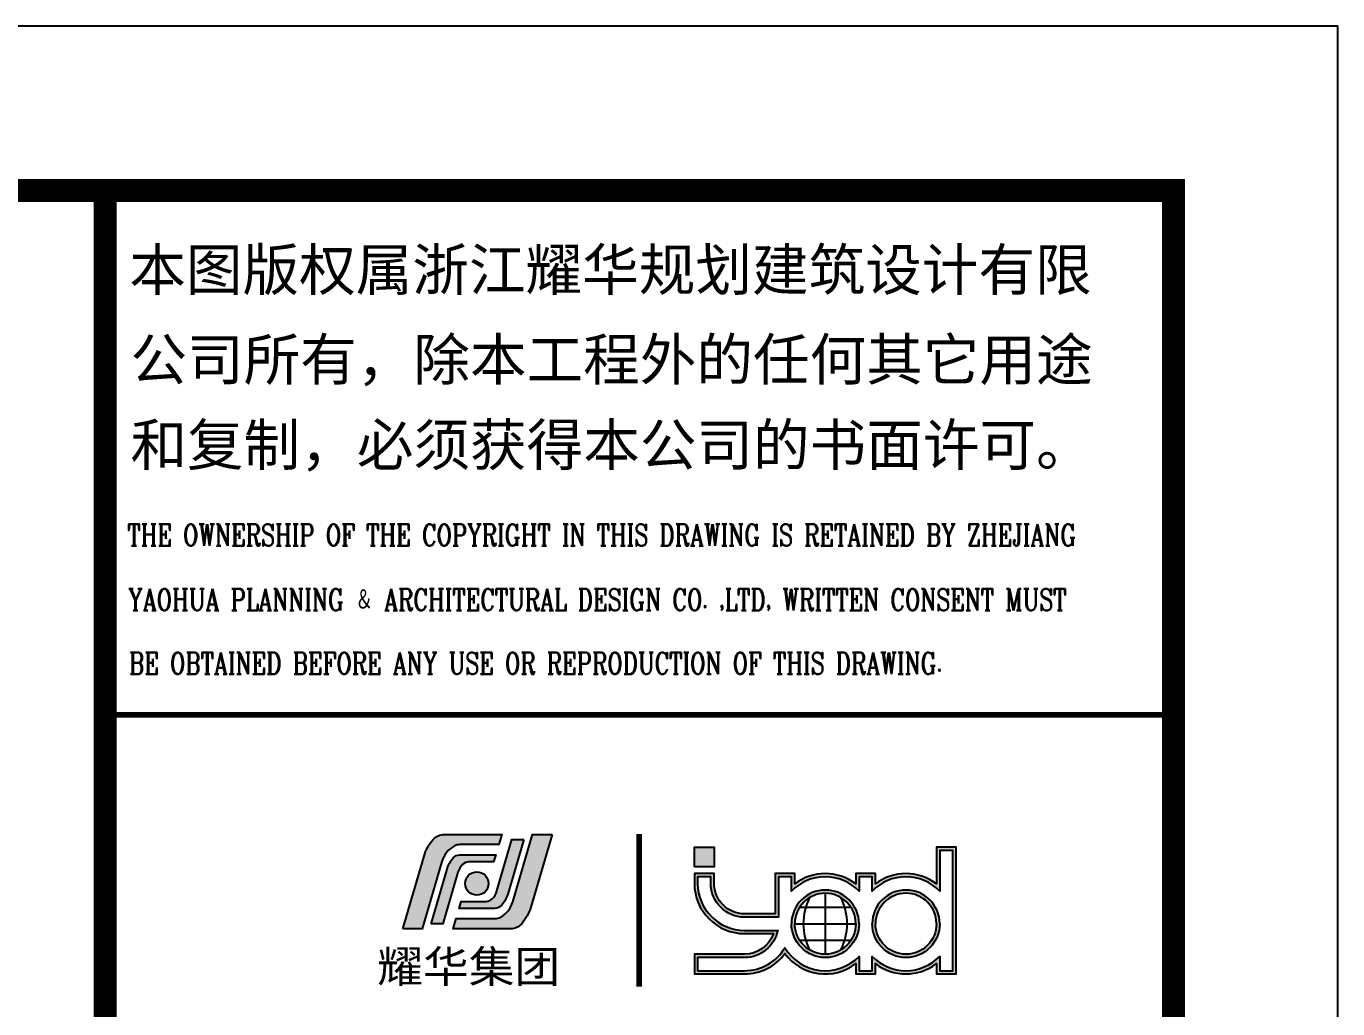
# Model space of a CAD drawing. Extents: x -173215 to 463891, y -864580 to -620646.
# Drawn here: x -15847 to -7867, y -701330 to -695351 of the extents above; entities that cross this region are included whole.
import ezdxf

# ---------------------------------------------------------------- set-up
doc = ezdxf.new("R2010")
doc.units = 0
doc.header["$LTSCALE"] = 500
doc.header["$MEASUREMENT"] = 0
for name, color, linetype in [('3', 3, 'CONTINUOUS'), ('WALL', 6, 'CONTINUOUS'), ('图框', 4, 'CONTINUOUS'), ('家具', 35, 'CONTINUOUS')]:
    doc.layers.add(name, color=color, linetype=linetype)
doc.styles.add('-黑体', font='simhei.ttf', dxfattribs={"width": 0.8})
doc.styles.add('iIcon2', font='')
doc.styles.add('MIMI-TKWZ', font='romanc.shx', dxfattribs={"width": 0.75, "oblique": 15, "bigfont": 'bigfont.shx'})
doc.styles.get('iIcon2').set_extended_font_data('SimSun')

# ---------------------------------------------------------------- blocks, each defined once
blk = doc.blocks.new('yhlogo01')
at = {"layer": '家具'}
h = blk.add_hatch(color=5, dxfattribs=at)
h.dxf.hatch_style = 1
h.paths.add_polyline_path([(243496.4297811407, -10479.33175228268, 0.2174727721033012), (243118.6349315595, -10651.80915515404, 0.1075559214367939), (242812.8083269913, -11211.68171805657), (242090.9063861661, -13669.64493794192), (242748.8166466388, -13669.64493794192), (243418.1854214451, -11389.6694430011, -0.19717890885757), (243830.3649421591, -10874.52929703217, -0.1273347370917847), (244024.4521864142, -10824.2865580254), (245336.0998570008, -10824.2865580254), (245437.4898118477, -10479.33175228268)])
h = blk.add_hatch(color=5, dxfattribs=at)
h.dxf.hatch_style = 1
h.paths.add_polyline_path([(245735.4472798892, -13669.64493794192, 0.2174727721032802), (246113.2421294704, -13497.1675350706, 0.1075559214368167), (246419.0687340387, -12937.29497216795), (247140.9706748639, -10479.33175228268), (246483.0604143911, -10479.33175228268), (245813.6916395846, -12759.30724722437, -0.1971789088572864), (245401.5121188709, -13274.4473931924, -0.1273347370917942), (245207.4248746158, -13324.69013219917), (243895.7772040291, -13324.69013219917), (243794.3872491822, -13669.64493794192)])
h = blk.add_hatch(color=5, dxfattribs=at)
h.dxf.hatch_style = 1
h.paths.add_polyline_path([(245430.8611899983, -12877.86638939462, 0.1093664727785229), (245639.453722176, -12499.22633192304), (246182.0387513717, -10651.80915515404), (245784.2922744539, -10651.80915515404), (245272.9346151327, -12391.57994706894, -0.1253067589665132), (245117.453680721, -12653.93890134204, -0.1991992421947447), (244905.0876318119, -12742.04113997891), (244067.0308118332, -12742.04113997888), (243997.167158876, -12979.73532645646), (245205.5967189892, -12979.73532645646, 0.2155993663494431)])
h = blk.add_hatch(color=5, dxfattribs=at)
h.dxf.hatch_style = 1
h.paths.add_polyline_path([(243801.0158710317, -11271.11030082994, 0.10936647277854), (243592.4233388539, -11649.7503583016), (243049.8383096582, -13497.16753507056), (243447.584786576, -13497.16753507056), (243958.942445897, -11757.39674315657, -0.1253067589668707), (244114.4233803088, -11495.03778888262, -0.1991992421947921), (244326.7894292181, -11406.93555024569), (245164.8462491967, -11406.93555024569), (245234.7099021539, -11169.24136376812), (244026.2803420408, -11169.24136376812, 0.2155993663494261)])
h = blk.add_hatch(color=1, dxfattribs=at)
h.dxf.hatch_style = 1
h.paths.add_polyline_path([(244990.8879417925, -12140.39006664162, 1), (244202.3736493761, -12140.39006664162, 1)])
at = {"layer": '家具', "color": 5}
for points in [[(242090.9063861661, -13669.64493794192), (242812.8083269913, -11211.68171805657, -0.1075559214367966), (243118.6349315595, -10651.80915515403, -0.2174727721032954), (243496.4297811407, -10479.33175228268), (245437.4898118477, -10479.33175228268), (245336.0998570008, -10824.2865580254), (244024.4521864141, -10824.2865580254, 0.127334737091765), (243830.3649421591, -10874.52929703217, 0.1971247319399929), (243418.2364854845, -11389.49551083859), (242748.8166466388, -13669.64493794192)], [(247140.9706748639, -10479.33175228268), (246419.0687340387, -12937.29497216802, -0.1075559214367966), (246113.2421294704, -13497.16753507056, -0.2174727721032954), (245735.4472798892, -13669.64493794192), (243794.3872491822, -13669.64493794192), (243895.7772040291, -13324.69013219917), (245207.4248746158, -13324.69013219917, 0.127334737091765), (245401.5121188708, -13274.44739319241, 0.1971247319399929), (245813.6405755455, -12759.481179386), (246483.0604143911, -10479.33175228268)], [(246182.0387513717, -10651.80915515404), (245639.453722176, -12499.22633192298, -0.109366472778548), (245430.8611899982, -12877.86638939465, -0.2155993663494469), (245205.5967189892, -12979.73532645646), (243997.167158876, -12979.73532645646), (244067.0308118332, -12742.04113997888), (244905.0876318119, -12742.04113997891, 0.1991992421947874), (245117.4536807211, -12653.93890134198, 0.1253067589663713), (245272.9346151326, -12391.5799470692), (245784.2922744539, -10651.80915515404)], [(243049.8383096582, -13497.16753507056), (243592.4233388539, -11649.75035830162, -0.109366472778548), (243801.0158710317, -11271.11030082994, -0.2155993663494469), (244026.2803420408, -11169.24136376812), (245234.7099021539, -11169.24136376812), (245164.8462491967, -11406.93555024569), (244326.7894292181, -11406.93555024569, 0.1991992421947874), (244114.4233803088, -11495.03778888261, 0.1253067589663713), (243958.9424458974, -11757.39674315539), (243447.584786576, -13497.16753507056)]]:
    blk.add_lwpolyline(points, format="xyb", close=True, dxfattribs=at)
at = {"layer": '家具', "color": 1}
blk.add_circle((244596.6307955843, -12140.39006664162), 394.2571462081978, dxfattribs=at)
blk = doc.blocks.new('sdfs')
at = {"layer": '图框'}
h = blk.add_hatch(color=256, dxfattribs=at)
h.dxf.hatch_style = 1
edge = h.paths.add_edge_path()
edge.add_line((911053.7858955143, 393615.5350030586), (910748.4740358001, 393615.5350030586))
edge.add_line((910748.4740358001, 393615.5350030586), (910748.4740358001, 393495.5097502493))
edge.add_line((910748.4740358001, 393495.5097502493), (911053.7691931716, 393495.5097502493))
edge.add_arc((911053.7691931718, 393800.9921670788), 305.48241682956, 269.9999999999782, 323.474240117683)
edge.add_arc((911544.7340268308, 393800.9921670787), 305.4824168295278, 216.5257598822777, 307.3857830121626)
edge.add_line((911730.2164436603, 393558.2664370065), (911730.2164436602, 393495.5097502492))
edge.add_line((911730.2164436602, 393495.5097502492), (911850.2164436602, 393495.5097502492))
edge.add_line((911850.2164436602, 393495.5097502492), (911850.2164436602, 393558.2664370065))
edge.add_arc((912035.6988604898, 393800.9921670787), 305.482416829527, 232.6142169878439, 307.3857830121386)
edge.add_line((912221.1812773192, 393558.2664370065), (912221.1812773192, 393495.5097502492))
edge.add_line((912221.1812773192, 393495.5097502492), (912341.1812773192, 393495.5097502492))
edge.add_line((912341.1812773192, 393495.5097502492), (912341.1812773192, 394266.9570007377))
edge.add_line((912341.1812773192, 394266.9570007377), (912221.1812773192, 394266.9570007377))
edge.add_line((912221.1812773192, 394266.9570007377), (912221.1812773192, 394043.7178971509))
edge.add_arc((912035.6988604898, 393800.9921670788), 305.4824168294101, 52.61421698785473, 127.3857830121387)
edge.add_line((911850.2164436603, 394043.717897151), (911850.2164436602, 394106.4745839082))
edge.add_line((911850.2164436602, 394106.4745839082), (911730.2164436602, 394106.4745839082))
edge.add_line((911730.2164436602, 394106.4745839082), (911730.2164436606, 394043.7178971507))
edge.add_arc((911544.7340268306, 393800.9921670787), 305.4824168296004, 52.61421698777207, 127.3857830121254)
edge.add_line((911359.2516100012, 394043.717897151), (911359.2516100012, 394106.4745839082))
edge.add_line((911359.2516100012, 394106.4745839082), (911239.2516100012, 394106.4745839082))
edge.add_line((911239.2516100012, 394106.4745839082), (911239.2516100012, 393860.9921670789))
edge.add_line((911239.2516100012, 393860.9921670789), (911053.7691931716, 393860.9921670789))
edge.add_arc((911053.7691931716, 394046.4745839085), 185.48241682956, 180, 270, ccw=False)
edge.add_line((910868.2867763421, 394046.4745839085), (910868.2049166355, 394106.4745839082))
edge.add_line((910868.2049166355, 394106.4745839082), (910748.3686360487, 394106.4745839082))
edge.add_line((910748.3686360487, 394106.4745839082), (910748.4504957554, 394046.4745839086))
edge.add_arc((911053.7428082839, 394046.2845376189), 305.2923716809424, 179.9643330393351, 270.0049517867237)
edge.add_line((911053.7691931716, 393740.9921670782), (911229.2790987409, 393740.9921670782))
edge.add_arc((911053.8262165132, 393800.9497325546), 185.4147338802032, 269.98754024002835, 341.1331478830807, ccw=False)
edge = h.paths.add_edge_path(flags=16)
edge.add_line((910768.3103163867, 393515.5350027956), (911053.7691931716, 393515.5350027956))
edge.add_arc((911053.8390531378, 393800.921022099), 285.3860278540133, 269.9859745016652, 329.3089405150087)
edge.add_arc((911544.7340268308, 393800.9921670787), 285.4824168295766, 210.696181842919, 316.0357077380664)
edge.add_line((911750.2164436603, 393602.8074383716), (911750.2164436602, 393515.5097502492))
edge.add_line((911750.2164436602, 393515.5097502492), (911830.2164436602, 393515.5097502492))
edge.add_line((911830.2164436602, 393515.5097502492), (911830.2164436602, 393602.8074383715))
edge.add_arc((912035.6988604898, 393800.9921670787), 285.48241682954, 223.9642922619419, 316.0357077380419)
edge.add_line((912241.1812773192, 393602.8074383715), (912241.1812773192, 393515.5097502492))
edge.add_line((912241.1812773192, 393515.5097502492), (912321.1812773192, 393515.5097502492))
edge.add_line((912321.1812773192, 393515.5097502492), (912321.1812773192, 394246.9570007377))
edge.add_line((912321.1812773192, 394246.9570007377), (912241.1812773192, 394246.9570007377))
edge.add_line((912241.1812773192, 394246.9570007377), (912241.1812773192, 393999.1768957858))
edge.add_arc((912035.6988604898, 393800.9921670787), 285.4824168294562, 43.96429226195816, 136.0357077380334)
edge.add_line((911830.2164436603, 393999.1768957859), (911830.2164436602, 394086.4745839082))
edge.add_line((911830.2164436602, 394086.4745839082), (911750.2164436603, 394086.4745839082))
edge.add_line((911750.2164436603, 394086.4745839082), (911750.2164436608, 393999.1768957853))
edge.add_arc((911544.7340268308, 393800.9921670787), 285.4824168295519, 43.9642922618098, 136.0357077380413)
edge.add_line((911339.2516100012, 393999.1768957859), (911339.2516100012, 394086.4745839082))
edge.add_line((911339.2516100012, 394086.4745839082), (911259.2516100012, 394086.4745839082))
edge.add_line((911259.2516100012, 394086.4745839082), (911259.2516100012, 393840.9921670789))
edge.add_line((911259.2516100012, 393840.9921670789), (911053.7691931716, 393840.9921670789))
edge.add_arc((911053.7691931716, 394046.4745839085), 205.48241682956, 180, 270, ccw=False)
edge.add_line((910848.2867763421, 394046.4745839085), (910848.2049166355, 394086.4745839082))
edge.add_line((910848.2049166355, 394086.4745839082), (910768.2049166356, 394086.4745839082))
edge.add_line((910768.2049166356, 394086.4745839082), (910768.2867763421, 394046.4745839086))
edge.add_arc((911053.7691931716, 394046.4745839086), 285.48241682956, 180, 270)
edge.add_line((911053.7691931716, 393760.9921670789), (911255.3207340392, 393760.9921670789))
edge.add_arc((911053.8198372833, 393800.9618346107), 205.4268378669247, 269.9858748062459, 348.7804607667017, ccw=False)
edge.add_line((911053.7691931716, 393595.5350029864), (910768.3103163867, 393595.5350029864))
edge.add_line((910768.3103163867, 393595.5350029864), (910768.3103163867, 393515.5350027956))
h = blk.add_hatch(color=256, dxfattribs=at)
h.dxf.hatch_style = 1
edge = h.paths.add_edge_path(flags=16)
edge.add_arc((911544.7340268306, 393800.9921670787), 185.48241682956, 0, 180)
edge.add_arc((911544.7340268306, 393800.9921670787), 185.48241682956, 180, 360)
edge = h.paths.add_edge_path()
edge.add_arc((911544.7340268306, 393800.9921670787), 205.48241682956, 0, 180)
edge.add_arc((911544.7340268306, 393800.9921670787), 205.48241682956, 180, 360)
h = blk.add_hatch(color=256, dxfattribs=at)
h.dxf.hatch_style = 1
edge = h.paths.add_edge_path(flags=16)
edge.add_arc((912035.6988604898, 393800.9921670787), 185.4824168294435, 0, 180)
edge.add_arc((912035.6988604898, 393800.9921670786), 185.4824168294435, 180, 360)
edge = h.paths.add_edge_path()
edge.add_arc((912035.6988604898, 393800.9921670787), 205.4824168294435, 0, 180)
edge.add_arc((912035.6988604898, 393800.9921670786), 205.4824168294435, 180, 360)
at = {"layer": '家具'}
h = blk.add_hatch(color=1, dxfattribs=at)
h.dxf.hatch_style = 1
h.paths.add_polyline_path([(910748.4504957554, 394146.9570007377), (910748.4504957554, 394266.9570007377), (910868.4504957554, 394266.9570007377), (910868.4504957554, 394146.9570007377)])
at = {"layer": '3', "const_width": 35}
blk.add_lwpolyline([(910412.849309355, 394348.2044247658), (910412.849309355, 393419.0828935305)], dxfattribs=at)
at = {"layer": '图框'}
for p, q in [((911544.7340268308, 393986.4745839082), (911544.7340268308, 393615.5097502492)), ((911388.7653430315, 393901.3789023921), (911700.7027106298, 393901.3789023921)), ((911359.2516100012, 393800.9921670787), (911730.2164436602, 393800.9921670787)), ((911388.7653430315, 393700.6054317653), (911707.1361098926, 393700.6054317653))]:
    blk.add_line(p, q, dxfattribs=at)
blk.add_lwpolyline([(855263.2334503729, 357263.0799616869), (914663.2334503729, 357263.0799616869), (914663.2334503729, 399263.0603660335), (855263.2334503729, 399263.0603660335)], close=True, dxfattribs=at)
at = {"layer": '图框', "const_width": 140}
for points in [[(857763.2334503729, 398263.0603660335), (913663.2334503729, 398263.0603660335), (913663.2334503729, 358263.0799616869), (857763.2334503729, 358263.0799616869)], [(913663.2334503729, 398263.0603660335), (907163.2334503729, 398263.0603660335), (907163.2334503729, 358263.0799616869), (913663.2334503729, 358263.0799616869)]]:
    blk.add_lwpolyline(points, close=True, dxfattribs=at)
at = {"layer": '图框', "const_width": 35}
blk.add_lwpolyline([(907163.2334503729, 395072.2253180061), (913664.0017324088, 395072.2253180061)], dxfattribs=at)
at = {"layer": '图框'}
for points in [[(911053.7858955143, 393615.5350030586), (910748.4740358001, 393615.5350030586), (910748.4740358001, 393495.5097502493), (911053.7691931716, 393495.5097502493, 0.2376538055161539), (911299.2516100012, 393619.1738786159, 0.4186168234180674), (911730.2164436603, 393558.2664370065), (911730.2164436602, 393495.5097502492), (911850.2164436602, 393495.5097502492), (911850.2164436602, 393558.2664370065, 0.3383430506784432), (912221.1812773192, 393558.2664370065), (912221.1812773192, 393495.5097502492), (912341.1812773192, 393495.5097502492), (912341.1812773192, 394266.9570007377), (912221.1812773192, 394266.9570007377), (912221.1812773192, 394043.7178971509, 0.3383430506784684), (911850.2164436603, 394043.717897151), (911850.2164436602, 394106.4745839082), (911730.2164436602, 394106.4745839082), (911730.2164436606, 394043.7178971507, 0.3383430506787751), (911359.2516100012, 394043.717897151), (911359.2516100012, 394106.4745839082), (911239.2516100012, 394106.4745839082), (911239.2516100012, 393860.9921670789), (911053.7691931716, 393860.9921670789, -0.414213562373095), (910868.2867763421, 394046.4745839085), (910868.2049166355, 394106.4745839082), (910748.3686360487, 394106.4745839082), (910748.4504957554, 394046.4745839086, 0.4144212186671263), (911053.7691931716, 393740.9921670782), (911229.2790987409, 393740.9921670782, -0.320803099283007)], [(910768.3103163867, 393515.5350027956), (911053.7691931716, 393515.5350027956, 0.2647854732937349), (911299.2516100012, 393655.2574994585, 0.4949885152069157), (911750.2164436603, 393602.8074383716), (911750.2164436602, 393515.5097502492), (911830.2164436602, 393515.5097502492), (911830.2164436602, 393602.8074383715, 0.4248426189905971), (912241.1812773192, 393602.8074383715), (912241.1812773192, 393515.5097502492), (912321.1812773192, 393515.5097502492), (912321.1812773192, 394246.9570007377), (912241.1812773192, 394246.9570007377), (912241.1812773192, 393999.1768957858, 0.4248426189905653), (911830.2164436603, 393999.1768957859), (911830.2164436602, 394086.4745839082), (911750.2164436603, 394086.4745839082), (911750.2164436608, 393999.1768957853, 0.4248426189913387), (911339.2516100012, 393999.1768957859), (911339.2516100012, 394086.4745839082), (911259.2516100012, 394086.4745839082), (911259.2516100012, 393840.9921670789), (911053.7691931716, 393840.9921670789, -0.414213562373095), (910848.2867763421, 394046.4745839085), (910848.2049166355, 394086.4745839082), (910768.2049166356, 394086.4745839082), (910768.2867763421, 394046.4745839086, 0.414213562373095), (911053.7691931716, 393760.9921670789), (911255.3207340392, 393760.9921670789, -0.3580251858950874), (911053.7691931716, 393595.5350029864), (910768.3103163867, 393595.5350029864)]]:
    blk.add_lwpolyline(points, format="xyb", close=True, dxfattribs=at)
for points in [[(911750.2164436602, 393800.9921670787, 1), (911339.2516100012, 393800.9921670787, 1)], [(912241.1812773192, 393800.9921670787, 1), (911830.2164436602, 393800.9921670787, 1)], [(911730.2164436602, 393800.9921670787, 1), (911359.2516100012, 393800.9921670787, 1)], [(912221.1812773192, 393800.9921670787, 1), (911850.2164436602, 393800.9921670787, 1)], [(911750.2164436602, 393800.9921670787, -1), (911339.2516100012, 393800.9921670787, -1)], [(911730.2164436602, 393800.9921670787, -1), (911359.2516100012, 393800.9921670787, -1)], [(912241.1812773192, 393800.9921670786, -1), (911830.2164436602, 393800.9921670786, -1)], [(912221.1812773192, 393800.9921670786, -1), (911850.2164436602, 393800.9921670786, -1)]]:
    blk.add_lwpolyline(points, format="xyb", dxfattribs=at)
for centre, radius, start, end in [((911053.7691931716, 393800.9921670787), 295.4824168295138, 0, 0), ((911758.5220708937, 393800.9921670787), 347.4533722853011, 152.7084298451676, 207.2915701548324), ((911330.9459827676, 393800.9921670787), 347.4533722853011, 332.7084298451676, 27.29157015483236)]:
    blk.add_arc(centre, radius, start, end, dxfattribs=at)
at = {"layer": '家具', "color": 1}
blk.add_lwpolyline([(910748.4504957554, 394146.9570007377), (910748.4504957554, 394266.9570007377), (910868.4504957554, 394266.9570007377), (910868.4504957554, 394146.9570007377)], close=True, dxfattribs=at)
at = {"layer": '家具', "xscale": 0.18, "yscale": 0.18, "zscale": 0.18}
blk.add_blockref('yhlogo01', (865397.236259387, 396231.0722251942), dxfattribs=at)
at = {"layer": '3', "style": '-黑体', "width": 1.05}
blk.add_text('耀华集团', height=194.1628574223477, dxfattribs=at).set_placement((908819.302225412, 393443.3500043499))
at = {"layer": '图框', "style": 'iIcon2'}
for s, p in [('本图版权属浙江耀华规划建筑设计有限', (907310.1831034396, 397655.4393873302)), ('公司所有，除本工程外的任何其它用途', (907316.7539793454, 397108.8634295793)), ('和复制，必须获得本公司的书面许可。', (907316.7539793454, 396589.3942559565))]:
    blk.add_text(s, height=252.5, dxfattribs=at).set_placement(p)
at = {"layer": '图框', "style": 'MIMI-TKWZ', "width": 0.75}
for s, p in [('THE OWNERSHIP OF THE COPYRIGHT IN THIS DRAWING IS RETAINED BY ZHEJIANG ', (907298.6770495293, 396100.2825170602)), ('YAOHUA PLANNING \\M+18195 ARCHITECTURAL DESIGN CO. ,LTD, WRITTEN CONSENT MUST', (907303.4731645827, 395706.8201580718)), (' BE OBTAINED BEFORE ANY USE OR REPRODUCTION OF THIS DRAWING.', (907240.5420522453, 395319.9679291807))]:
    blk.add_text(s, height=131.7918195, dxfattribs=at).set_placement(p)

msp = doc.modelspace()

# ---------------------------------------------------------------- block references
at = {"layer": 'WALL'}
msp.add_blockref('sdfs', (-922530.1871381432, -1094613.973005599), dxfattribs=at)

doc.saveas('drawing.dxf')
